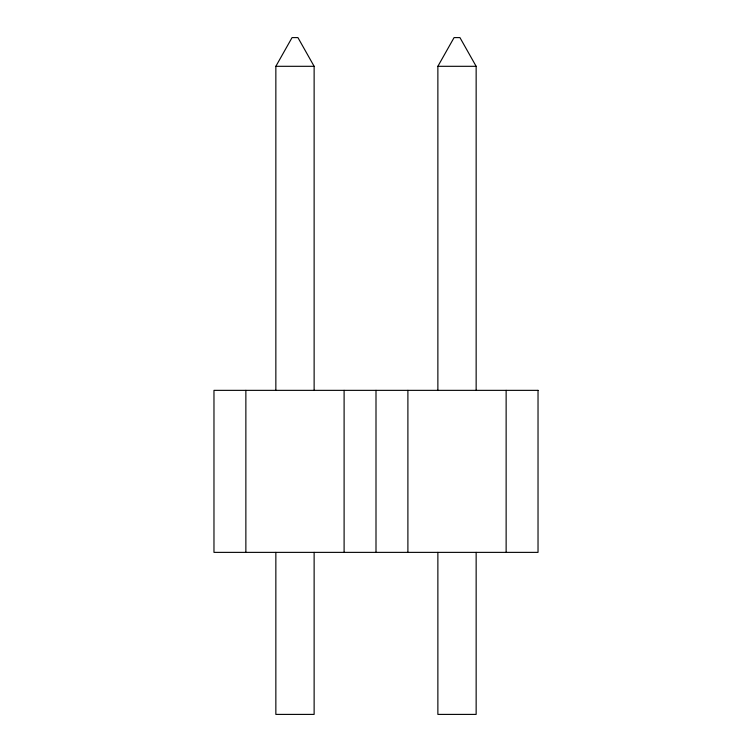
<?xml version="1.0" encoding="UTF-8"?>
<svg xmlns="http://www.w3.org/2000/svg" width="752" height="752" viewBox="0 0 752 752"><rect width="100%" height="100%" fill="white"/><g stroke="black" fill="none" stroke-linecap="round" stroke-linejoin="round"><path stroke-width="1.13" d="M275.852 390.354L275.852 66.308L292.058 37.6L297.924 37.6L314.129 66.308L314.129 390.354M437.871 390.354L437.871 66.308L454.076 37.6L459.942 37.6L476.148 66.308L476.148 390.354M275.852 66.308L314.129 66.308M437.871 66.308L476.148 66.308M506.134 390.354L506.134 552.372M476.148 552.372L476.148 714.4L437.871 714.4L437.871 552.372M407.894 390.354L407.894 552.372M376 390.354L376 552.372M344.106 390.354L344.106 552.372M314.129 552.372L314.129 714.4L275.852 714.4L275.852 552.372M245.866 390.354L245.866 552.372M538.028 390.354L213.972 390.354L213.972 552.372L538.028 552.372L538.028 390.354"/></g></svg>
